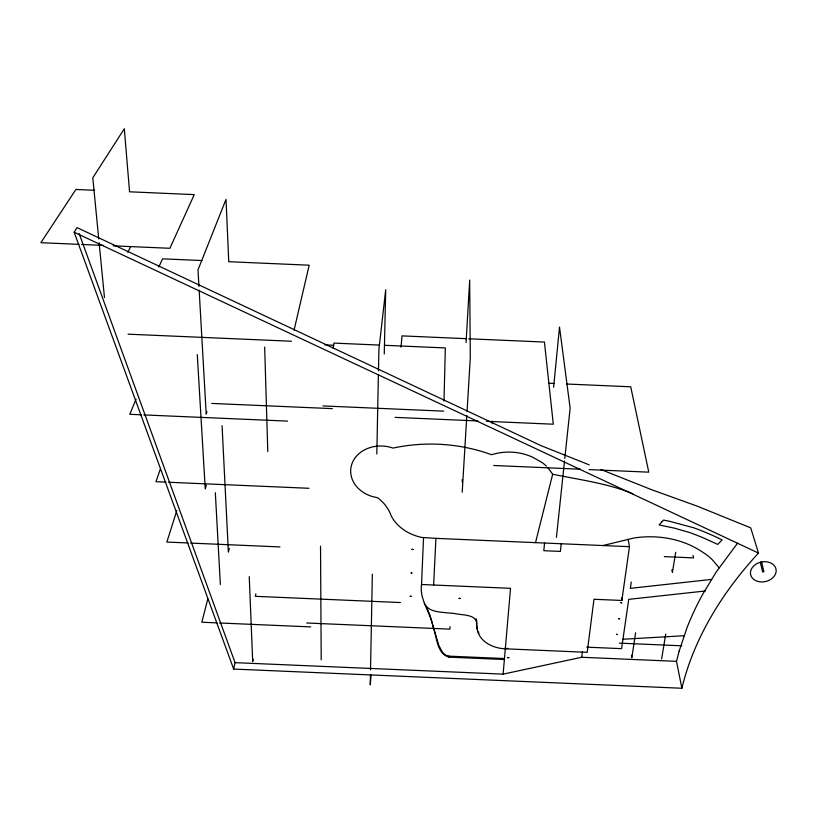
<?xml version="1.0" encoding="UTF-8"?>
<svg xmlns="http://www.w3.org/2000/svg" width="817" height="817" viewBox="0 0 817 817"><rect width="100%" height="100%" fill="white"/><g stroke="black" fill="none" stroke-linecap="round" stroke-linejoin="round"><path stroke-width="1.23" d="M462.228 482.04L462.238 479.497M449.033 656.163L504.344 658.533L504.375 659.513L449.023 657.144L449.033 656.163L445.398 655.05L442.405 652.221L438.811 645.399L429.885 615.232L426.382 606.316M449.983 626.608L449.953 629.141L306.702 622.993M423.543 537.688L421.531 584.502C419.305 599.984 430.62 612.209 433.02 626.894C437.034 636.831 436.625 653.651 449.023 657.144M370.438 674.832L370.244 684.901L371.122 674.771M370.53 669.807L372.348 574.188M376.811 454.007L378.394 374.564M378.475 370.806L378.894 349.574L385.706 289.729L384.266 353.975M443.999 401.035L445.336 347.93L384.46 345.295M433.643 585.013L435.921 538.362L629.468 546.685L621.86 600.464L593.979 599.269L587.198 652.323L505.304 648.81C493.243 648.371 479.283 641.896 477.097 628.835A40.431 31.373 -1.7 0 1 476.638 624.382L476.699 621.533M466.078 342.476L469.683 280.088L470.306 357.529L467.048 411.656M462.208 492.202L466.824 415.424M476.658 623.31C475.943 613.853 461.493 615.354 454.579 613.506A120.947 90.238 1.6 0 0 447.593 612.903C439.27 611.892 428.455 612.035 424.258 603.212M401.045 347.174L401.995 335.889L466.293 338.677M79.188 233.601L235.051 662.648L503.119 674.127L510.533 588.322L421.531 584.502M553.62 387.278L559.512 327.076L570.133 408.173L564.792 458.449M544.571 543.029L543.805 550.699L560.38 551.414L561.218 543.754M556.418 537.341L564.527 460.962M503.119 674.127L581.714 657.277L582.429 651.568M631.245 582L630.326 588.352L711.495 579.416M635.595 632.767L631.837 657.716L631.449 655.254M675.7 552.272L672.411 572.339L671.87 569.837M661.617 658.992L665.743 634.053M737.547 543.223L716.376 571.737L702.783 594.133A401.341 274.349 -17.1 0 0 686.944 627.875L679.162 651.129M333.081 348.134L333.959 343.109L379.415 345.08M253.188 659.115L252.698 661.617L249.246 576.669M255.854 593.836L255.333 596.318L400.442 602.548M600.904 469.509L651.384 489.618L697.677 506.315L750.721 527.874L758.503 553.078A412.125 277.423 -16.7 0 0 681.889 688.261L233.662 669.072L235.051 662.648M294.049 330.201L309.194 265.198L228.75 261.706L226.023 199.348L198 269.886L198.95 286.44M547.829 467.681L552.67 474.238L535.513 542.641M229.301 548.421L228.382 552.098L222.061 425.637M207.804 598.932L201.83 622.227L217.016 622.881M681.889 688.261L676.507 661.341L679.397 650.24M206.323 485.298L205.251 488.975L197.275 354.578M176.809 510.554L166.862 542.069L188.124 542.978M206.977 411.707L206.211 414.127L199.164 290.26M160.561 468.488L155.945 481.703L165.994 482.132M136.071 399.053L129.811 414.301L141.249 414.801M158.835 266.955L162.552 258.836L202.013 260.552M127.799 252.259L130.72 246.601M233.662 669.072L74.163 232.232L77.012 227.606L541.038 445.653L589.169 464.832M602.946 545.542L634.237 537.943C657.307 534.512 682.032 538.495 701.711 551.567A83.324 57.558 -13.2 0 1 712.577 560.033L719.103 567.795M507.786 648.289L505.304 648.81L505.263 647.84M705.571 590.957L628.733 599.351L621.594 648.657L586.739 647.166M622.952 639.251L684.084 635.738M435.921 538.362L422.072 537.463A44.138 36.367 2.1 0 1 391.118 515.69A43.985 35.723 6.4 0 0 377.658 497.798L375.534 497.277A31.117 25.95 5.2 0 1 351.933 463.831A31.117 25.95 5.2 0 1 393.038 448.094A144.905 116.004 1.9 0 1 491.538 454.722A48.857 40.37 -2.3 0 1 532.827 457.306L542.437 462.759L546.461 466.139M94.609 190.29L75.889 189.473L40.85 242.7L79.014 244.354M81.557 244.467L103.136 245.396M113.216 245.835L169.895 248.297L194.252 194.62L129.556 191.801L124.317 128.739L92.791 177.82L98.755 238.993M468.815 338.779L544.428 342.057L553.303 424.207L486.646 421.327M128.075 334.173L291.475 341.24M324.911 344.897L333.775 345.285M548.942 383.255L553.997 383.469M566.569 384.021L630.724 386.788L648.78 472.165L589.118 469.591M322.95 405.926L443.743 411.145M211.685 403.424L332.386 408.633M395.101 417.375L477.843 420.949M143.792 414.913L287.523 421.112M493.734 465.486L580.233 469.213M168.506 482.244L308.938 488.29M664.292 556.622L693.592 557.888L693 555.407M190.627 543.091L279.976 546.93M219.548 622.983L310.685 626.894M619.296 643.132L681.756 645.808M581.714 657.277L676.507 661.341M552.67 474.238C579.508 479.732 607.46 483.337 632.95 493.723M74.163 232.232L758.503 553.078M476.035 618.745L476.771 620.849M478.098 631.5L478.915 633.41M761.567 562.014L763.926 571.716L762.669 572.012L760.3 562.31M477.506 629.641L477.087 627.875A40.39 31.363 -1.8 0 1 476.628 623.422M628.161 539.22L629.468 546.685M621.461 597.983L621.86 600.464M99.123 242.741L104.464 297.541M215.331 492.722L220.355 584.512M492.232 421.215L492.314 423.747M264.667 347.051L267.782 451.505M320.53 546.175L321.204 659.789M412.013 549.3L412.993 549.555L412.013 549.3M411.125 572.84L412.095 573.095L411.176 572.748M410.236 596.247L411.227 596.39L410.236 596.247M459.123 598.35L460.104 598.493L459.123 598.35M507.857 657.746L508.797 657.542L507.857 657.746M620.91 602.701L621.819 602.946L620.971 602.619M618.653 618.653L619.592 618.796L618.653 618.653M616.437 634.36L617.335 634.595L616.498 634.278M662.025 521.675L659.145 524.923L674.607 528.191L689.528 532.49A304.772 205.741 -10.8 0 1 703.948 538.127L717.683 544.398L722.157 539.914L717.653 537.739A305.895 210.633 -11.7 0 0 693.95 527.864L668.735 521.072L663.527 520.112L662.025 521.675M760.923 562.137L759.289 562.607A12.98 9.978 -12.3 0 0 753.938 579.529A12.98 9.978 -12.3 0 0 775.241 574.525A12.98 9.978 -12.3 0 0 762.598 561.83L760.923 562.137"/></g></svg>
